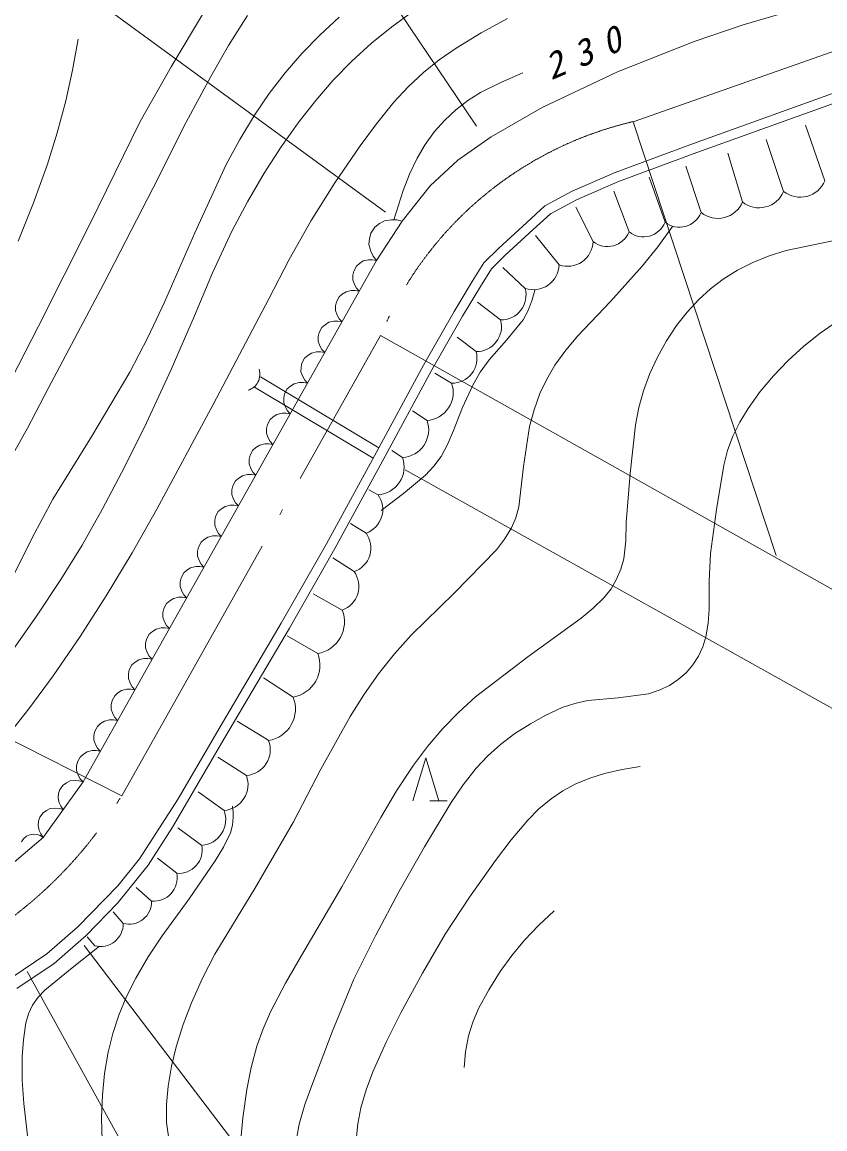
# Model space of a CAD drawing. Units: millimetres, scale not verified. Extents: x 61703 to 701703, y 4439 to 364439.
# Drawn here: x 425020 to 458662, y 245752 to 292105 of the extents above; entities that cross this region are included whole.
import ezdxf

# ---------------------------------------------------------------- set-up
doc = ezdxf.new("R2010")
doc.units = ezdxf.units.MM
doc.header["$LTSCALE"] = 1000
doc.linetypes.add('DASHED', pattern=[7.5, 6, -1.5])
doc.linetypes.add('LONG_DASHED_DOTTED', pattern=[15.25, 12, -1.5, 0.25, -1.5])
doc.layers.add('S-SUV', color=7, linetype='Continuous', lineweight=13)
doc.styles.add('ＭＳ ゴシック', font='')
doc.styles.get('ＭＳ ゴシック').set_extended_font_data('MS Gothic')

msp = doc.modelspace()

# ---------------------------------------------------------------- linework, layer by layer
at = {"layer": 'S-SUV'}
for p, q in [((432861, 304409), (444057, 287743)), ((416683, 301368), (440252, 284140)), ((432619, 292493), (431262, 290227)), ((440510, 291911), (441389, 292554)), ((433668, 291123), (434468, 292383)), ((437490, 291561), (438306, 292318)), ((444264, 291663), (445355, 292255)), ((455239, 291998), (456817, 292456)), ((439667, 291220), (440510, 291911)), ((443205, 291021), (444264, 291663)), ((453187, 291300), (455239, 291998)), ((427127, 290092), (427372, 291386)), ((432922, 289835), (433668, 291123)), ((436738, 290785), (437490, 291561)), ((438840, 290464), (439667, 291220)), ((449971, 290030), (453187, 291300)), ((436037, 289975), (436738, 290785)), ((442502, 290529), (443205, 291021)), ((453153, 287020), (463300, 290666)), ((431262, 290227), (429960, 287937)), ((438062, 289672), (438840, 290464)), ((441844, 289996), (442502, 290529)), ((463434, 290289), (453290, 286644)), ((426850, 288815), (427127, 290092)), ((431803, 287728), (432922, 289835)), ((435374, 289111), (436037, 289975)), ((441195, 289391), (441844, 289996)), ((446003, 289977), (445106, 289592)), ((446819, 288528), (449971, 290030)), ((437324, 288829), (438062, 289672)), ((440595, 288751), (441195, 289391)), ((445106, 289592), (444232, 289152)), ((426491, 287475), (426850, 288815)), ((434759, 288211), (435374, 289111)), ((436632, 287947), (437324, 288829)), ((443701, 288821), (443194, 288435)), ((444232, 289152), (443701, 288821)), ((439866, 287852), (440595, 288751)), ((443194, 288435), (442733, 288003)), ((444682, 287301), (446819, 288528)), ((429960, 287937), (427862, 283640)), ((434142, 287194), (434759, 288211)), ((435873, 286878), (436632, 287947)), ((442733, 288003), (442305, 287518)), ((450621, 287936), (456615, 269772)), ((426078, 286161), (426491, 287475)), ((430740, 285598), (431803, 287728)), ((439190, 286923), (439866, 287852)), ((442305, 287518), (441912, 286979)), ((458662, 285462), (457851, 287790)), ((433577, 286148), (434142, 287194)), ((441912, 286979), (441569, 286408)), ((443285, 286328), (444682, 287301)), ((449870, 285807), (453153, 287020)), ((456933, 285018), (456196, 287185)), ((435165, 285775), (435873, 286878)), ((438131, 285369), (439190, 286923)), ((453290, 286644), (450019, 285436)), ((455205, 284574), (454589, 286612)), ((425494, 284535), (426078, 286161)), ((432258, 283277), (433577, 286148)), ((441569, 286408), (441249, 285740)), ((442122, 285249), (443285, 286328)), ((453476, 284130), (452837, 286071)), ((428445, 281162), (430740, 285598)), ((434466, 284585), (435165, 285775)), ((441249, 285740), (440985, 285051)), ((448074, 285025), (449870, 285807)), ((451968, 283725), (451294, 285609)), ((437131, 283794), (438131, 285369)), ((440950, 283763), (442122, 285249)), ((450019, 285436), (448249, 284665)), ((440985, 285051), (440787, 284444)), ((446930, 284409), (448074, 285025)), ((448249, 284665), (447164, 284081)), ((450459, 283321), (449814, 285021)), ((424854, 282930), (425494, 284535)), ((433826, 283376), (434466, 284585)), ((440787, 284444), (440599, 283823)), ((446165, 283710), (446930, 284409)), ((448951, 282916), (448222, 284352)), ((436218, 282169), (437131, 283794)), ((439874, 282118), (440950, 283763)), ((440210, 283789), (439993, 283673)), ((440496, 283831), (440210, 283789)), ((440721, 283825), (440496, 283831)), ((440950, 283763), (440721, 283825)), ((444992, 282641), (446165, 283710)), ((447164, 284081), (446435, 283414)), ((427862, 283640), (425709, 279367)), ((430993, 280380), (432258, 283277)), ((433005, 281601), (433826, 283376)), ((439638, 283265), (439573, 283031)), ((439805, 283520), (439638, 283265)), ((439993, 283673), (439805, 283520)), ((446435, 283414), (445268, 282352)), ((451657, 282699), (452283, 283542)), ((439573, 283031), (439553, 282786)), ((439553, 282786), (439629, 282507)), ((447526, 281935), (446535, 283175)), ((459266, 283003), (457040, 282541)), ((439629, 282507), (439728, 282308)), ((439728, 282308), (439874, 282118)), ((444370, 282019), (444992, 282641)), ((445268, 282352), (444685, 281768)), ((451005, 281878), (451657, 282699)), ((456334, 282318), (455639, 282034)), ((457040, 282541), (456334, 282318)), ((427574, 260281), (439874, 282118)), ((435356, 280513), (436218, 282169)), ((439028, 281879), (438916, 281680)), ((439162, 282003), (439028, 281879)), ((439318, 282101), (439162, 282003)), ((439530, 282147), (439318, 282101)), ((439699, 282153), (439530, 282147)), ((439874, 282118), (439699, 282153)), ((443886, 281249), (444370, 282019)), ((449675, 280399), (451005, 281878)), ((455639, 282034), (455004, 281711)), ((432242, 279811), (433005, 281601)), ((438879, 281502), (438877, 281317)), ((438916, 281680), (438879, 281502)), ((444685, 281768), (444227, 281039)), ((446101, 280953), (445167, 281822)), ((455004, 281711), (454399, 281335)), ((426115, 276758), (428445, 281162)), ((438877, 281317), (438948, 281113)), ((438948, 281113), (439031, 280968)), ((439031, 280968), (439150, 280834)), ((443132, 279992), (443886, 281249)), ((444227, 281039), (443477, 279790)), ((446456, 280682), (446522, 280905)), ((453870, 280938), (453379, 280494)), ((454399, 281335), (453870, 280938)), ((433025, 276097), (435356, 280513)), ((438305, 280595), (438193, 280396)), ((438438, 280718), (438305, 280595)), ((438595, 280816), (438438, 280718)), ((438807, 280862), (438595, 280816)), ((438975, 280869), (438807, 280862)), ((439150, 280834), (438975, 280869)), ((446225, 280033), (446390, 280471)), ((446390, 280471), (446456, 280682)), ((453379, 280494), (452888, 279964)), ((430288, 278898), (430993, 280380)), ((438156, 280218), (438153, 280033)), ((438153, 280033), (438224, 279828)), ((438193, 280396), (438156, 280218)), ((441836, 277734), (443132, 279992)), ((445073, 279630), (444101, 280374)), ((446011, 279634), (446225, 280033)), ((448305, 278966), (449675, 280399)), ((431267, 277556), (432242, 279811)), ((437871, 279532), (437715, 279434)), ((438083, 279577), (437871, 279532)), ((438252, 279584), (438083, 279577)), ((438224, 279828), (438308, 279684)), ((438427, 279549), (438252, 279584)), ((438308, 279684), (438427, 279549)), ((443477, 279790), (442185, 277540)), ((445324, 278779), (446011, 279634)), ((452888, 279964), (452442, 279393)), ((458470, 279081), (459197, 279577)), ((425709, 279367), (424009, 276108)), ((437469, 279111), (437432, 278933)), ((437581, 279310), (437469, 279111)), ((437715, 279434), (437581, 279310)), ((452442, 279393), (452019, 278754)), ((457779, 278537), (458470, 279081)), ((429530, 277445), (430288, 278898)), ((437432, 278933), (437430, 278748)), ((437430, 278748), (437501, 278543)), ((440041, 278974), (465844, 264495)), ((444046, 278306), (443257, 278910)), ((444587, 277959), (445324, 278779)), ((447805, 278369), (448305, 278966)), ((452019, 278754), (451643, 278075)), ((436991, 278149), (436858, 278026)), ((437148, 278247), (436991, 278149)), ((437360, 278293), (437148, 278247)), ((437528, 278299), (437360, 278293)), ((437501, 278543), (437584, 278399)), ((437703, 278264), (437528, 278299)), ((437584, 278399), (437703, 278264)), ((447351, 277734), (447805, 278369)), ((457123, 277937), (457779, 278537)), ((436746, 277826), (436709, 277648)), ((436858, 278026), (436746, 277826)), ((439792, 273938), (441836, 277734)), ((444221, 277449), (444587, 277959)), ((447009, 277154), (447351, 277734)), ((451643, 278075), (451324, 277383)), ((456509, 277293), (457123, 277937)), ((427944, 274765), (429530, 277445)), ((430237, 275326), (431267, 277556)), ((436709, 277648), (436706, 277464)), ((436706, 277464), (436777, 277259)), ((436777, 277259), (436861, 277114)), ((442185, 277540), (440143, 273747)), ((443018, 276982), (442312, 277408)), ((443905, 276907), (444221, 277449)), ((451324, 277383), (451057, 276661)), ((455954, 276630), (456509, 277293)), ((425242, 275093), (426115, 276758)), ((436134, 276741), (436022, 276542)), ((436268, 276865), (436134, 276741)), ((436424, 276963), (436268, 276865)), ((436636, 277008), (436424, 276963)), ((436805, 277015), (436636, 277008)), ((436980, 276980), (436805, 277015)), ((436861, 277114), (436980, 276980)), ((443476, 275968), (443905, 276907)), ((446722, 276547), (447009, 277154)), ((435985, 276364), (435983, 276179)), ((436022, 276542), (435985, 276364)), ((446472, 275864), (446722, 276547)), ((451057, 276661), (450863, 275961)), ((455446, 275928), (455954, 276630)), ((430665, 271707), (433025, 276097)), ((435983, 276179), (436054, 275974)), ((436054, 275974), (436137, 275830)), ((436137, 275830), (436256, 275695)), ((441990, 275425), (441373, 275832)), ((443103, 275006), (443476, 275968)), ((446283, 275173), (446472, 275864)), ((450863, 275961), (450726, 275244)), ((455096, 275355), (455446, 275928)), ((435411, 275456), (435299, 275257)), ((435544, 275580), (435411, 275456)), ((435701, 275678), (435544, 275580)), ((435913, 275724), (435701, 275678)), ((436081, 275730), (435913, 275724)), ((436256, 275695), (436081, 275730)), ((454802, 274758), (455096, 275355)), ((424316, 273458), (425242, 275093)), ((429330, 273491), (430237, 275326)), ((435262, 275079), (435259, 274895)), ((435259, 274895), (435330, 274690)), ((435299, 275257), (435262, 275079)), ((442865, 274442), (443103, 275006)), ((446029, 273491), (446283, 275173)), ((450726, 275244), (450502, 273200)), ((426311, 272124), (427944, 274765)), ((435189, 274439), (434977, 274394)), ((435358, 274446), (435189, 274439)), ((435330, 274690), (435414, 274545)), ((435533, 274411), (435358, 274446)), ((435414, 274545), (435533, 274411)), ((442577, 273912), (442865, 274442)), ((454585, 274160), (454802, 274758)), ((434575, 273973), (434538, 273795)), ((434687, 274172), (434575, 273973)), ((434821, 274296), (434687, 274172)), ((434977, 274394), (434821, 274296)), ((440962, 273868), (440514, 274161)), ((454425, 273543), (454585, 274160)), ((428373, 271691), (429330, 273491)), ((434538, 273795), (434536, 273610)), ((434536, 273610), (434607, 273405)), ((437773, 270255), (439792, 273938)), ((440143, 273747), (438123, 270060)), ((441920, 273134), (442270, 273502)), ((442270, 273502), (442577, 273912)), ((445836, 271802), (446029, 273491)), ((454118, 271696), (454425, 273543)), ((434254, 273109), (434097, 273011)), ((434466, 273155), (434254, 273109)), ((434634, 273161), (434466, 273155)), ((434607, 273405), (434690, 273261)), ((434809, 273126), (434634, 273161)), ((434690, 273261), (434809, 273126)), ((441006, 272364), (441920, 273134)), ((441071, 273357), (465099, 259945)), ((450502, 273200), (450338, 271143)), ((403574, 272622), (429193, 259704)), ((433852, 272688), (433815, 272510)), ((433964, 272887), (433852, 272688)), ((434097, 273011), (433964, 272887)), ((425440, 270507), (426311, 272124)), ((433815, 272510), (433812, 272325)), ((433812, 272325), (433883, 272121)), ((433883, 272121), (433967, 271976)), ((439934, 272310), (439543, 272522)), ((440072, 271655), (441006, 272364)), ((427529, 270205), (428373, 271691)), ((429630, 269871), (430665, 271707)), ((433373, 271727), (433240, 271603)), ((433530, 271824), (433373, 271727)), ((433742, 271870), (433530, 271824)), ((433911, 271877), (433742, 271870)), ((434086, 271842), (433911, 271877)), ((433967, 271976), (434086, 271842)), ((445708, 271350), (445836, 271802)), ((453873, 269855), (454118, 271696)), ((433091, 271226), (433089, 271041)), ((433128, 271404), (433091, 271226)), ((433240, 271603), (433128, 271404)), ((445522, 270918), (445708, 271350)), ((433089, 271041), (433160, 270836)), ((433160, 270836), (433243, 270692)), ((439435, 270701), (438779, 271106)), ((445239, 270449), (445522, 270918)), ((450338, 271143), (450314, 270382)), ((424626, 268869), (425440, 270507)), ((432517, 270318), (432405, 270119)), ((432650, 270442), (432517, 270318)), ((432807, 270540), (432650, 270442)), ((433018, 270586), (432807, 270540)), ((433187, 270592), (433018, 270586)), ((433362, 270557), (433187, 270592)), ((433243, 270692), (433362, 270557)), ((435881, 266928), (437773, 270255)), ((444901, 270007), (445239, 270449)), ((450314, 270382), (450230, 269629)), ((426639, 268762), (427529, 270205)), ((428548, 268074), (429630, 269871)), ((432368, 269941), (432365, 269756)), ((432405, 270119), (432368, 269941)), ((438123, 270060), (436227, 266728)), ((443131, 268193), (444901, 270007)), ((453810, 268688), (453873, 269855)), ((432365, 269756), (432436, 269552)), ((432436, 269552), (432520, 269407)), ((432520, 269407), (432638, 269273)), ((438935, 269092), (438047, 269674)), ((450230, 269629), (450112, 269195)), ((431793, 269034), (431681, 268835)), ((431926, 269157), (431793, 269034)), ((432083, 269255), (431926, 269157)), ((432295, 269301), (432083, 269255)), ((432464, 269308), (432295, 269301)), ((432638, 269273), (432464, 269308)), ((450112, 269195), (449933, 268770)), ((425629, 267227), (426639, 268762)), ((431644, 268657), (431642, 268472)), ((431642, 268472), (431713, 268267)), ((431681, 268835), (431644, 268657)), ((449933, 268770), (449699, 268374)), ((453808, 267512), (453810, 268688)), ((427453, 266379), (428548, 268074)), ((431360, 267971), (431203, 267873)), ((431571, 268016), (431360, 267971)), ((431740, 268023), (431571, 268016)), ((431713, 268267), (431796, 268123)), ((431915, 267988), (431740, 268023)), ((431796, 268123), (431915, 267988)), ((438435, 267483), (437220, 268162)), ((441326, 266432), (443131, 268193)), ((449409, 268006), (448952, 267556)), ((449699, 268374), (449409, 268006)), ((430958, 267550), (430921, 267372)), ((431070, 267749), (430958, 267550)), ((431203, 267873), (431070, 267749)), ((448952, 267556), (448443, 267140)), ((453773, 266931), (453808, 267512)), ((424571, 265728), (425629, 267227)), ((430921, 267372), (430918, 267187)), ((430918, 267187), (430989, 266982)), ((448443, 267140), (446214, 265516)), ((430479, 266588), (430346, 266465)), ((430636, 266686), (430479, 266588)), ((430848, 266732), (430636, 266686)), ((431017, 266738), (430848, 266732)), ((430989, 266982), (431073, 266838)), ((431191, 266703), (431017, 266738)), ((431073, 266838), (431191, 266703)), ((433174, 262348), (435881, 266928)), ((436227, 266728), (433519, 262145)), ((453678, 266362), (453773, 266931)), ((426314, 264725), (427453, 266379)), ((430197, 266087), (430195, 265903)), ((430234, 266265), (430197, 266087)), ((430346, 266465), (430234, 266265)), ((437407, 265661), (436134, 266397)), ((440620, 265642), (441326, 266432)), ((453549, 265943), (453678, 266362)), ((430195, 265903), (430266, 265698)), ((430266, 265698), (430349, 265553)), ((439960, 264815), (440620, 265642)), ((453367, 265551), (453549, 265943)), ((429623, 265180), (429511, 264981)), ((429756, 265304), (429623, 265180)), ((429913, 265402), (429756, 265304)), ((430124, 265447), (429913, 265402)), ((430293, 265454), (430124, 265447)), ((430468, 265419), (430293, 265454)), ((430349, 265553), (430468, 265419)), ((446214, 265516), (444027, 263848)), ((452847, 264856), (453131, 265186)), ((453131, 265186), (453367, 265551)), ((425305, 263345), (426314, 264725)), ((429474, 264803), (429471, 264618)), ((429511, 264981), (429474, 264803)), ((439337, 263937), (439960, 264815)), ((452513, 264566), (452847, 264856)), ((429471, 264618), (429542, 264413)), ((429542, 264413), (429626, 264269)), ((429626, 264269), (429744, 264134)), ((436379, 263839), (435132, 264646)), ((451716, 264119), (452144, 264324)), ((452144, 264324), (452513, 264566)), ((428899, 263895), (428787, 263696)), ((429032, 264019), (428899, 263895)), ((429189, 264117), (429032, 264019)), ((429401, 264163), (429189, 264117)), ((429570, 264169), (429401, 264163)), ((429744, 264134), (429570, 264169)), ((438762, 263024), (439337, 263937)), ((444027, 263848), (443317, 263204)), ((448731, 263692), (449996, 263800)), ((449996, 263800), (451267, 263971)), ((451267, 263971), (451716, 264119)), ((424256, 262013), (425305, 263345)), ((428750, 263518), (428748, 263334)), ((428748, 263334), (428819, 263129)), ((428787, 263696), (428750, 263518)), ((446973, 263082), (447659, 263394)), ((447659, 263394), (448187, 263572)), ((448187, 263572), (448731, 263692)), ((428466, 262833), (428309, 262735)), ((428677, 262878), (428466, 262833)), ((428846, 262885), (428677, 262878)), ((428819, 263129), (428902, 262984)), ((429021, 262850), (428846, 262885)), ((428902, 262984), (429021, 262850)), ((435352, 262017), (434034, 262832)), ((437545, 260823), (438762, 263024)), ((443317, 263204), (442648, 262517)), ((446320, 262719), (446973, 263082)), ((428064, 262412), (428027, 262234)), ((428176, 262611), (428064, 262412)), ((428309, 262735), (428176, 262611)), ((442648, 262517), (442014, 261771)), ((445674, 262308), (446320, 262719)), ((428027, 262234), (428024, 262049)), ((428024, 262049), (428095, 261844)), ((433519, 262145), (431323, 258386)), ((431556, 259578), (433174, 262348)), ((445065, 261849), (445674, 262308)), ((427585, 261450), (427452, 261326)), ((427742, 261548), (427585, 261450)), ((427954, 261594), (427742, 261548)), ((428123, 261600), (427954, 261594)), ((428095, 261844), (428179, 261700)), ((428297, 261565), (428123, 261600)), ((428179, 261700), (428297, 261565)), ((442014, 261771), (441420, 260978)), ((444535, 261376), (445065, 261849)), ((427340, 261127), (427303, 260949)), ((427452, 261326), (427340, 261127)), ((434417, 260553), (433222, 261320)), ((441420, 260978), (440709, 259903)), ((441388, 259495), (441937, 261291)), ((441937, 261291), (442486, 259495)), ((444048, 260861), (444535, 261376)), ((427303, 260949), (427301, 260764)), ((427301, 260764), (427371, 260560)), ((427371, 260560), (427455, 260415)), ((436389, 258607), (437545, 260823)), ((443499, 260160), (444048, 260861)), ((448815, 260444), (449426, 260632)), ((449426, 260632), (450166, 260798)), ((450166, 260798), (450924, 260932)), ((425900, 257960), (427574, 260281)), ((426733, 260142), (426603, 259962)), ((426875, 260247), (426733, 260142)), ((427037, 260324), (426875, 260247)), ((427246, 260345), (427037, 260324)), ((427409, 260333), (427246, 260345)), ((427574, 260281), (427409, 260333)), ((427455, 260415), (427574, 260281)), ((442998, 259424), (443499, 260160)), ((447684, 259911), (448223, 260198)), ((448223, 260198), (448815, 260444)), ((426548, 259795), (426526, 259617)), ((426526, 259617), (426572, 259412)), ((426603, 259962), (426548, 259795)), ((433483, 259089), (432395, 259872)), ((440709, 259903), (440050, 258797)), ((447187, 259578), (447684, 259911)), ((426199, 259164), (426038, 259087)), ((426409, 259185), (426199, 259164)), ((426572, 259173), (426409, 259185)), ((426572, 259412), (426637, 259263)), ((426737, 259121), (426572, 259173)), ((426637, 259263), (426737, 259121)), ((429937, 257066), (431556, 259578)), ((433859, 259030), (433843, 259270)), ((441877, 257563), (442998, 259424)), ((442112, 259495), (442832, 259495)), ((446212, 258686), (446676, 259152)), ((446676, 259152), (447187, 259578)), ((425766, 258802), (425711, 258634)), ((425896, 258982), (425766, 258802)), ((426038, 259087), (425896, 258982)), ((433838, 258470), (433865, 258801)), ((433865, 258801), (433859, 259030)), ((440050, 258797), (438417, 255890)), ((445511, 257858), (446212, 258686)), ((425711, 258634), (425689, 258457)), ((425689, 258457), (425735, 258251)), ((425735, 258251), (425800, 258103)), ((431323, 258386), (430302, 256803)), ((432548, 257625), (431551, 258360)), ((433749, 258148), (433838, 258470)), ((434772, 255823), (436389, 258607)), ((424129, 256453), (425900, 257960)), ((425072, 257897), (424996, 257775)), ((425209, 258014), (425072, 257897)), ((425341, 258069), (425209, 258014)), ((425484, 258099), (425341, 258069)), ((425653, 258075), (425484, 258099)), ((425780, 258034), (425653, 258075)), ((425900, 257960), (425780, 258034)), ((425800, 258103), (425900, 257960)), ((433458, 257550), (433749, 258148)), ((444854, 256989), (445511, 257858)), ((433111, 256977), (433458, 257550)), ((440813, 255681), (441877, 257563)), ((429029, 255934), (429937, 257066)), ((430302, 256803), (429032, 255219)), ((431497, 256457), (430692, 257087)), ((432027, 255389), (433111, 256977)), ((443775, 255461), (444854, 256989)), ((427354, 254207), (429029, 255934)), ((438417, 255890), (436730, 253010)), ((430446, 255289), (429801, 255862)), ((433100, 253063), (434772, 255823)), ((439837, 253867), (440813, 255681)), ((442751, 253906), (443775, 255461)), ((429032, 255219), (427699, 253845)), ((430892, 253833), (432027, 255389)), ((429255, 254355), (428830, 254843)), ((446676, 254280), (447311, 254888)), ((426061, 253076), (427354, 254207)), ((446073, 253657), (446676, 254280)), ((427699, 253845), (426365, 252678)), ((428063, 253421), (427747, 253793)), ((430307, 252956), (430892, 253833)), ((438915, 252027), (439837, 253867)), ((441795, 252270), (442751, 253906)), ((445537, 253016), (446073, 253657)), ((427123, 252496), (428259, 253405)), ((427617, 253432), (439522, 237796)), ((424542, 252063), (426061, 253076)), ((426365, 252678), (424803, 251637)), ((429781, 252059), (430307, 252956)), ((432581, 252061), (433100, 253063)), ((436730, 253010), (436053, 251851)), ((445047, 252337), (445537, 253016)), ((425236, 252338), (437600, 229994)), ((425972, 251556), (427123, 252496)), ((440895, 250611), (441795, 252270)), ((444572, 251579), (445047, 252337)), ((429397, 251293), (429781, 252059)), ((432115, 251032), (432581, 252061)), ((436053, 251851), (435427, 250658)), ((438009, 249814), (438915, 252027)), ((425456, 250939), (425688, 251264)), ((425688, 251264), (425972, 251556)), ((429072, 250511), (429397, 251293)), ((444151, 250795), (444572, 251579)), ((425288, 250576), (425456, 250939)), ((431768, 250125), (432115, 251032)), ((443905, 250223), (444151, 250795)), ((425178, 250192), (425288, 250576)), ((428821, 249744), (429072, 250511)), ((435427, 250658), (435115, 249947)), ((440278, 249388), (440895, 250611)), ((425071, 249485), (425178, 250192)), ((431477, 249194), (431768, 250125)), ((435115, 249947), (434860, 249214)), ((443721, 249643), (443905, 250223)), ((425025, 248783), (425071, 249485)), ((428630, 248967), (428821, 249744)), ((437157, 247573), (438009, 249814)), ((439718, 248145), (440278, 249388)), ((443600, 248980), (443721, 249643)), ((428476, 248067), (428630, 248967)), ((431280, 248372), (431477, 249194)), ((434860, 249214), (434620, 248317)), ((443539, 248316), (443600, 248980)), ((425028, 247788), (425025, 248783)), ((428383, 247169), (428476, 248067)), ((431142, 247541), (431280, 248372)), ((434620, 248317), (434437, 247401)), ((439440, 247393), (439718, 248145)), ((425090, 246814), (425028, 247788)), ((431075, 246775), (431142, 247541)), ((436867, 246766), (437157, 247573)), ((428346, 246207), (428383, 247169)), ((434437, 247401), (434268, 246213)), ((439220, 246628), (439440, 247393)), ((425339, 244622), (425090, 246814)), ((431069, 246018), (431075, 246775)), ((436637, 245948), (436867, 246766)), ((439090, 245958), (439220, 246628)), ((428369, 245246), (428346, 246207)), ((434268, 246213), (434159, 245020)), ((431667, 241753), (431069, 246018)), ((436506, 245248), (436637, 245948)), ((439020, 245278), (439090, 245958))]:
    msp.add_line(p, q, dxfattribs=at)
at = {"layer": 'S-SUV', "linetype": 'LONG_DASHED_DOTTED'}
for p, q in [((450621, 287936), (476705, 297109)), ((429193, 259704), (440041, 278974))]:
    msp.add_line(p, q, dxfattribs=at)
at = {"layer": 'S-SUV', "linetype": 'DASHED'}
for p, q in [((435010, 277248), (439975, 274278)), ((439737, 273838), (434754, 276819))]:
    msp.add_line(p, q, dxfattribs=at)
at = {"layer": 'S-SUV', "linetype": 'LONG_DASHED_DOTTED'}
for centre, radius, start, end in [((454072, 273136), 15198, 103.1269, 157.4111), ((413584, 269162), 18251, 285.2089, 328.7877)]:
    msp.add_arc(centre, radius, start, end, dxfattribs=at)
at = {"layer": 'S-SUV'}
for centre, radius, start, end in [((457631, 285888), 1115, 231.2699, 337.5301), ((455903, 285444), 1115, 231.2699, 337.5301), ((454174, 285000), 1115, 231.2699, 337.5301), ((451062, 284089), 976, 231.8961, 338.1563), ((452570, 284493), 976, 231.8961, 338.1563), ((449553, 283684), 976, 231.8961, 338.1563), ((447871, 282959), 1081, 251.4183, 357.6785), ((446446, 281978), 1081, 251.4183, 357.6785), ((445091, 280677), 1047, 269.0416, 15.3018), ((444063, 279353), 1047, 269.0416, 15.3018), ((443035, 278030), 1047, 269.0416, 15.3018), ((434278, 277362), 708, 287.1651, 17.436), ((441920, 276589), 1166, 273.4451, 19.7053), ((440892, 275032), 1166, 273.4451, 19.7053), ((439864, 273475), 1166, 273.4451, 19.7053), ((439081, 271693), 1053, 289.6155, 35.8757), ((438581, 270084), 1053, 289.6155, 35.8757), ((438081, 268475), 1053, 289.6155, 35.8757), ((437186, 266987), 1344, 279.4745, 21.6706), ((436158, 265165), 1344, 279.4745, 21.6706), ((435130, 263343), 1344, 279.4745, 21.6706), ((434335, 261635), 1085, 274.3199, 20.5801), ((433401, 260171), 1085, 274.3199, 20.5801), ((432467, 258708), 1085, 274.3199, 20.5801), ((431585, 257435), 982, 264.8827, 11.1429), ((430534, 256268), 982, 264.8827, 11.1429), ((429500, 255269), 946, 254.9775, 1.2377), ((428309, 254335), 946, 254.9775, 1.2377)]:
    msp.add_arc(centre, radius, start, end, dxfattribs=at)

# ---------------------------------------------------------------- texts
at = {"layer": 'S-SUV', "insert": (447195, 289649), "char_height": 1100, "attachment_point": 7, "rotation": 23, "style": 'ＭＳ ゴシック'}
msp.add_mtext('\\T1.73;\\Q15;230', dxfattribs=at)

doc.saveas('drawing.dxf')
